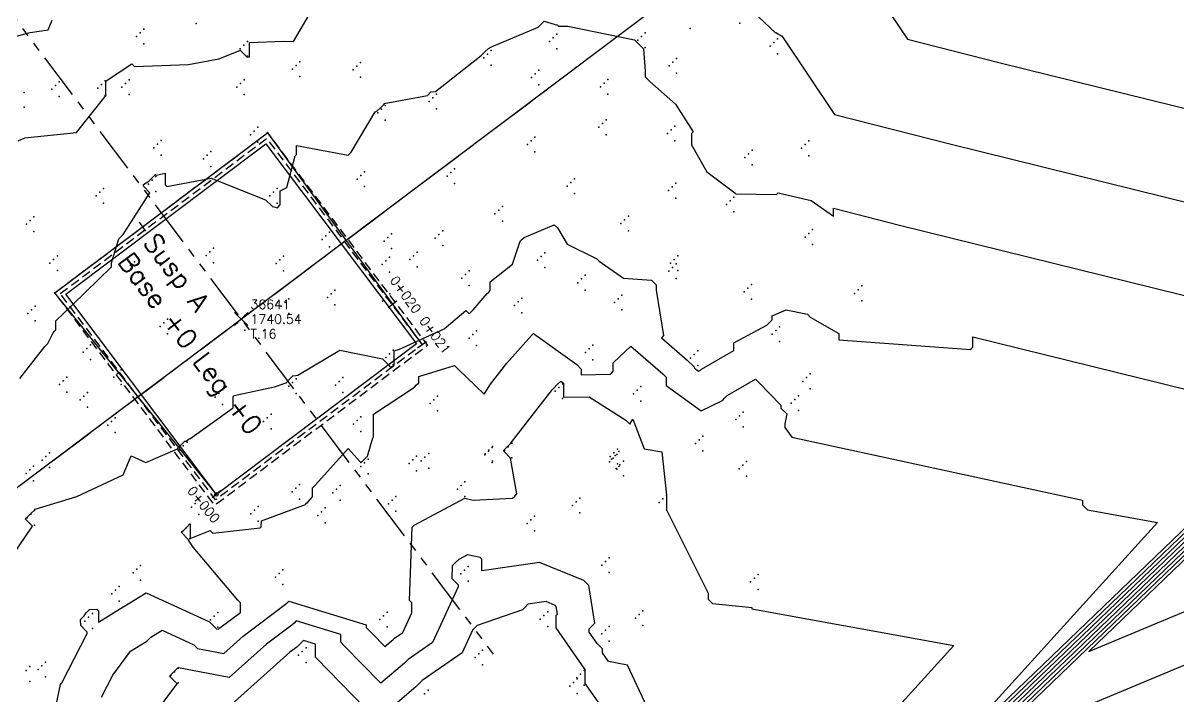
# Model space of a CAD drawing. Header units: metres. Extents: x 419582 to 423558, y 4805372 to 4807539.
# Drawn here: x 422916.14 to 422947.49, y 4807333.07 to 4807351.34 of the extents above; entities that cross this region are included whole.
import ezdxf

# ---------------------------------------------------------------- set-up
doc = ezdxf.new("R2010")
doc.units = ezdxf.units.M
doc.linetypes.add('HIDDEN', pattern=[0.375, 0.25, -0.125])
doc.linetypes.add('PHANTOM', pattern=[2.5, 1.25, -0.25, 0.25, -0.25, 0.25, -0.25])
for name, color, linetype in [('_pieds', 253, 'HIDDEN'), ('C-ROAD-CNTR-N', 92, 'Continuous'), ('C-ROAD-STAN', 11, 'Continuous'), ('C-ROAD-STAN-MAJR', 11, 'Continuous'), ('C-ROAD-STAN-MINR', 11, 'Continuous'), ('C-TINN', 4, 'Continuous'), ('C-TOPO-MAJR', 9, 'Continuous'), ('C-TOPO-MINR', 8, 'Continuous'), ('LS', 7, 'Continuous'), ('V-NODE', 1, 'Continuous'), ('V-NODE-TEXT', 11, 'Continuous')]:
    doc.layers.add(name, color=color, linetype=linetype)
doc.styles.get("Standard").update_dxf_attribs({"font": 'simplex.shx'})

# ---------------------------------------------------------------- blocks, each defined once
blk = doc.blocks.new('Susp A +0 +0')
at = {"linetype": 'PHANTOM', "flags": 128}
for points in [[(0, -11.38231219537556), (0, 11.38231219444424)], [(-11.38231219508452, 0), (11.38231219508452, 0)]]:
    blk.add_lwpolyline(points, dxfattribs=at)
at = {"flags": 128}
blk.add_lwpolyline([(-3.399999999965075, -3.400000000372529), (-3.399999999965075, 3.399999999441206), (3.400000000023283, 3.399999999441206), (3.400000000023283, -3.400000000372529)], close=True, dxfattribs=at)
at = {"layer": 'LS', "insert": (-3.273187459330074, -0.3826382020488381), "char_height": 0.5157699281218149, "width": 9.13591657892082, "attachment_point": 1}
blk.add_mtext('Susp A\\PBase +0 Leg +0', dxfattribs=at)
blk = doc.blocks.new('*U67')
at = {"color": 0, "linetype": 'ByBlock', "lineweight": -2, "transparency": 16777216}
for p, q in [((-0.7071067811865476, -0.7071067811865476), (0.7071067811865476, 0.7071067811865476)), ((-0.7071067811865476, 0.7071067811865476), (0.7071067811865476, -0.7071067811865476))]:
    blk.add_line(p, q, dxfattribs=at)
blk = doc.blocks.new('AeccTickTriangle')
at = {"color": 0, "linetype": 'ByBlock', "lineweight": -2}
blk.add_lwpolyline([(3.05311331771918e-16, 0.6666666666666667), (-0.5773502691896256, -0.333333333333333), (0.5773502691896257, -0.3333333333333335)], close=True, dxfattribs=at)
at = {"color": 0, "linetype": 'ByBlock', "lineweight": -2, "const_width": 0.0625}
blk.add_lwpolyline([(-0.03125, 0, 1), (0.03125, 0, 1)], format="xyb", close=True, dxfattribs=at)
blk = doc.blocks.new('AeccTickLine')
blk.add_line((0, -0.5), (0, 0.5))

msp = doc.modelspace()

# ---------------------------------------------------------------- linework, layer by layer
at = {"color": 31, "lineweight": 30, "true_color": 0xffbd7a, "elevation": 1718.013}
msp.add_lwpolyline([(423449.834, 4807399.592), (423130.593, 4807500.114), (421950.92, 4806612.998), (421795.045, 4806430.988), (421305.015, 4806147.038), (421305.015, 4806147.038), (420630.083, 4805770.97), (419765.157, 4805549.54), (419617.356, 4805580.088)], dxfattribs=at)
at = {"layer": '_pieds', "elevation": 1740.54, "flags": 128}
for points in [[(422917.0012070768, 4807344.016079525), (422922.7760795231, 4807348.358792924), (422927.1187929239, 4807342.583920476), (422921.3439204777, 4807338.241207077)], [(422917.1501703549, 4807343.994993554), (422922.7549935536, 4807348.209829646), (422926.9698296458, 4807342.605006446), (422921.3650064471, 4807338.390170355)]]:
    msp.add_lwpolyline(points, close=True, dxfattribs=at)
at = {"layer": 'C-ROAD-CNTR-N', "color": 92, "linetype": 'Continuous', "lineweight": -3, "flags": 128}
msp.add_lwpolyline([(422921.3860924166, 4807338.539133633), (422917.0012070768, 4807344.016079525), (422922.7760795231, 4807348.358792924), (422926.9698296458, 4807342.605006446)], dxfattribs=at)
at = {"layer": 'C-ROAD-STAN', "color": 11, "linetype": 'Continuous', "lineweight": -3}
msp.add_circle((422921.3860924166, 4807338.539133633), 0.05, dxfattribs=at)
at = {"layer": 'C-TINN', "color": 4, "linetype": 'Continuous', "lineweight": -3}
for p in [(422919.42, 4807351.18, 1738.55), (422920.84, 4807351.33, 1738.39), (422934.25, 4807351.19, 1739.18), (422935.6, 4807351.34, 1739.11), (422919.22, 4807350.98, 1738.55), (422919.32, 4807351.08, 1738.55), (422930.53, 4807350.94, 1740.23), (422930.63, 4807351.04, 1740.23), (422932.83, 4807350.88, 1739.99), (422932.93, 4807350.98, 1739.99), (422933.03, 4807351.08, 1739.99), (422936.62, 4807350.91, 1739.05), (422919.42, 4807350.78, 1738.55), (422922.03, 4807350.64, 1738.98), (422922.13, 4807350.74, 1738.98), (422922.23, 4807350.84, 1738.98), (422928.85, 4807350.6, 1740.04), (422930.43, 4807350.84, 1740.23), (422930.63, 4807350.64, 1740.23), (422933.03, 4807350.68, 1739.99), (422936.42, 4807350.71, 1739.05), (422936.52, 4807350.81, 1739.05), (422922.23, 4807350.44, 1738.98), (422923.65, 4807350.29, 1739.42), (422925.3, 4807350.27, 1739.61), (422928.65, 4807350.4, 1740.04), (422928.75, 4807350.5, 1740.04), (422933.78, 4807350.28, 1739.86), (422933.88, 4807350.38, 1739.86), (422936.62, 4807350.51, 1739.05), (422923.45, 4807350.09, 1739.42), (422923.55, 4807350.19, 1739.42), (422925.1, 4807350.07, 1739.61), (422925.2, 4807350.17, 1739.61), (422928.85, 4807350.2, 1740.04), (422930.04, 4807349.96, 1740.3), (422930.14, 4807350.06, 1740.3), (422933.68, 4807350.18, 1739.86), (422933.88, 4807349.98, 1739.86), (422917.02, 4807349.65, 1738.41), (422917.12, 4807349.75, 1738.41), (422918.27, 4807349.67, 1738.99), (422918.37, 4807349.77, 1738.99), (422918.92, 4807349.7, 1739.26), (422919.02, 4807349.8, 1739.26), (422922.04, 4807349.7, 1739.49), (422922.14, 4807349.8, 1739.49), (422923.65, 4807349.89, 1739.42), (422925.3, 4807349.87, 1739.61), (422929.94, 4807349.86, 1740.3), (422930.14, 4807349.66, 1740.3), (422931.81, 4807349.61, 1740.22), (422931.91, 4807349.71, 1740.22), (422932.01, 4807349.81, 1740.22), (422916.17, 4807349.46, 1738.26), (422916.92, 4807349.55, 1738.41), (422917.12, 4807349.35, 1738.41), (422918.17, 4807349.57, 1738.99), (422918.37, 4807349.37, 1738.99), (422918.82, 4807349.6, 1739.26), (422919.02, 4807349.4, 1739.26), (422921.94, 4807349.6, 1739.49), (422922.14, 4807349.4, 1739.49), (422927.26, 4807349.31, 1740.03), (422927.36, 4807349.41, 1740.03), (422932.01, 4807349.41, 1740.22), (422916.17, 4807349.06, 1738.26), (422925.87, 4807349, 1740.02), (422925.97, 4807349.1, 1740.02), (422927.16, 4807349.21, 1740.03), (422927.36, 4807349.01, 1740.03), (422925.77, 4807348.9, 1740.02), (422925.97, 4807348.7, 1740.02), (422931.97, 4807348.71, 1740.29), (422922.41, 4807348.41, 1739.91), (422922.51, 4807348.51, 1739.91), (422931.77, 4807348.51, 1740.29), (422931.87, 4807348.61, 1740.29), (422933.73, 4807348.44, 1740.1), (422933.83, 4807348.54, 1740.1), (422919.79, 4807348.05, 1739.88), (422919.89, 4807348.15, 1739.88), (422922.31, 4807348.31, 1739.91), (422922.51, 4807348.11, 1739.91), (422929.83, 4807348.04, 1740.4), (422929.93, 4807348.14, 1740.4), (422930.03, 4807348.24, 1740.4), (422931.97, 4807348.31, 1740.29), (422933.63, 4807348.34, 1740.1), (422933.83, 4807348.14, 1740.1), (422937.37, 4807348.04, 1739.35), (422937.47, 4807348.14, 1739.35), (422919.69, 4807347.95, 1739.88), (422919.89, 4807347.75, 1739.88), (422921.14, 4807347.75, 1739.96), (422921.24, 4807347.85, 1739.96), (422930.03, 4807347.84, 1740.4), (422935.83, 4807347.79, 1739.68), (422935.93, 4807347.89, 1739.68), (422937.27, 4807347.94, 1739.35), (422937.47, 4807347.74, 1739.35), (422921.04, 4807347.65, 1739.96), (422921.24, 4807347.45, 1739.96), (422935.73, 4807347.69, 1739.68), (422935.93, 4807347.49, 1739.68), (422919.74, 4807347.17, 1740.01), (422925.21, 4807347.1, 1740.15), (422925.31, 4807347.2, 1740.15), (422925.41, 4807347.3, 1740.15), (422927.65, 4807347.18, 1740.33), (422927.75, 4807347.28, 1740.33), (422927.85, 4807347.38, 1740.33), (422931.11, 4807347.11, 1740.7), (422918.32, 4807346.85, 1739.92), (422919.54, 4807346.97, 1740.01), (422919.64, 4807347.07, 1740.01), (422923.04, 4807346.85, 1739.98), (422925.41, 4807346.9, 1740.15), (422927.85, 4807346.98, 1740.33), (422930.91, 4807346.91, 1740.7), (422931.01, 4807347.01, 1740.7), (422933.66, 4807346.79, 1740.26), (422933.76, 4807346.89, 1740.26), (422933.86, 4807346.99, 1740.26), (422918.12, 4807346.65, 1739.92), (422918.22, 4807346.75, 1739.92), (422919.74, 4807346.77, 1740.01), (422922.84, 4807346.65, 1739.98), (422922.94, 4807346.75, 1739.98), (422931.11, 4807346.71, 1740.7), (422933.86, 4807346.59, 1740.26), (422935.33, 4807346.51, 1740.04), (422935.43, 4807346.61, 1740.04), (422918.32, 4807346.45, 1739.92), (422923.04, 4807346.45, 1739.98), (422928.95, 4807346.16, 1740.77), (422929.05, 4807346.26, 1740.77), (422929.15, 4807346.36, 1740.77), (422935.23, 4807346.41, 1740.04), (422935.43, 4807346.21, 1740.04), (422916.23, 4807345.88, 1739.61), (422916.33, 4807345.98, 1739.61), (422916.43, 4807346.08, 1739.61), (422929.15, 4807345.96, 1740.77), (422932.37, 4807345.9, 1740.47), (422932.47, 4807346, 1740.47), (422932.57, 4807346.1, 1740.47), (422916.43, 4807345.68, 1739.61), (422924.36, 4807345.56, 1740.34), (422924.46, 4807345.66, 1740.34), (422926.14, 4807345.62, 1740.26), (422927.43, 4807345.6, 1740.27), (422927.53, 4807345.7, 1740.27), (422932.57, 4807345.7, 1740.47), (422937.37, 4807345.53, 1740.42), (422937.47, 4807345.63, 1740.42), (422937.57, 4807345.73, 1740.42), (422921.31, 4807345.23, 1740.24), (422924.26, 4807345.46, 1740.34), (422924.46, 4807345.26, 1740.34), (422925.94, 4807345.42, 1740.26), (422926.04, 4807345.52, 1740.26), (422926.14, 4807345.22, 1740.26), (422927.33, 4807345.5, 1740.27), (422927.53, 4807345.3, 1740.27), (422937.57, 4807345.33, 1740.42), (422916.97, 4807344.92, 1739.83), (422917.07, 4807345.02, 1739.83), (422919.26, 4807344.96, 1740.06), (422921.11, 4807345.03, 1740.24), (422921.21, 4807345.13, 1740.24), (422923.11, 4807344.91, 1740.23), (422923.21, 4807345.01, 1740.23), (422926.09, 4807344.98, 1740.24), (422926.64, 4807344.92, 1740.23), (422926.74, 4807345.02, 1740.23), (422926.84, 4807345.12, 1740.23), (422930.2, 4807345, 1741.22), (422930.3, 4807345.1, 1741.22), (422933.81, 4807344.92, 1740.92), (422933.91, 4807345.02, 1740.92), (422916.87, 4807344.82, 1739.83), (422917.07, 4807344.62, 1739.83), (422919.06, 4807344.76, 1740.06), (422919.16, 4807344.86, 1740.06), (422921.31, 4807344.83, 1740.24), (422923.01, 4807344.81, 1740.23), (422923.21, 4807344.61, 1740.23), (422925.89, 4807344.78, 1740.24), (422925.99, 4807344.88, 1740.24), (422926.84, 4807344.72, 1740.23), (422928.25, 4807344.61, 1740.62), (422930.1, 4807344.9, 1741.22), (422930.3, 4807344.7, 1741.22), (422933.67, 4807344.6, 1740.89), (422933.71, 4807344.82, 1740.92), (422933.77, 4807344.7, 1740.89), (422933.87, 4807344.8, 1740.89), (422933.91, 4807344.62, 1740.92), (422919.26, 4807344.56, 1740.06), (422926.09, 4807344.58, 1740.24), (422928.05, 4807344.41, 1740.62), (422928.15, 4807344.51, 1740.62), (422931.2, 4807344.29, 1741.25), (422931.3, 4807344.39, 1741.25), (422931.4, 4807344.49, 1741.25), (422933.87, 4807344.4, 1740.89), (422924.5, 4807343.99, 1740.4), (422924.6, 4807344.09, 1740.4), (422926.1, 4807343.99, 1740.28), (422928.25, 4807344.21, 1740.62), (422931.4, 4807344.09, 1741.25), (422935.71, 4807344.04, 1740.57), (422935.81, 4807344.14, 1740.57), (422935.91, 4807344.24, 1740.57), (422938.71, 4807344, 1740.75), (422938.81, 4807344.1, 1740.75), (422938.91, 4807344.2, 1740.75), (422916.47, 4807343.65, 1739.88), (422923.15, 4807343.65, 1740.41), (422923.25, 4807343.75, 1740.41), (422923.35, 4807343.85, 1740.41), (422924.4, 4807343.89, 1740.4), (422924.6, 4807343.69, 1740.4), (422925.9, 4807343.79, 1740.28), (422926, 4807343.89, 1740.28), (422929.48, 4807343.67, 1741.57), (422929.58, 4807343.77, 1741.57), (422929.68, 4807343.87, 1741.57), (422932.19, 4807343.75, 1741.19), (422932.29, 4807343.85, 1741.19), (422932.39, 4807343.95, 1741.19), (422935.91, 4807343.84, 1740.57), (422938.91, 4807343.8, 1740.75), (422916.27, 4807343.45, 1739.88), (422916.37, 4807343.55, 1739.88), (422922.16, 4807343.4, 1740.54), (422923.35, 4807343.45, 1740.41), (422926.1, 4807343.59, 1740.28), (422929.68, 4807343.47, 1741.57), (422932.39, 4807343.55, 1741.19), (422916.47, 4807343.25, 1739.88), (422919.86, 4807343.1, 1740.54), (422919.96, 4807343.2, 1740.54), (422920.06, 4807343.3, 1740.54), (422921.96, 4807343.2, 1740.54), (422922.06, 4807343.3, 1740.54), (422936.67, 4807343.09, 1741.15), (422920.06, 4807342.9, 1740.54), (422922.16, 4807343, 1740.54), (422928.25, 4807342.78, 1741.33), (422928.35, 4807342.88, 1741.33), (422928.45, 4807342.98, 1741.33), (422936.47, 4807342.89, 1741.15), (422936.57, 4807342.99, 1741.15), (422917.77, 4807342.4, 1740.2), (422917.87, 4807342.5, 1740.2), (422917.97, 4807342.6, 1740.2), (422926.19, 4807342.46, 1740.97), (422928.45, 4807342.58, 1741.33), (422931.51, 4807342.49, 1741.34), (422931.61, 4807342.59, 1741.34), (422934.46, 4807342.44, 1740.86), (422936.67, 4807342.69, 1741.15), (422917.97, 4807342.2, 1740.2), (422925.99, 4807342.26, 1740.97), (422926.09, 4807342.36, 1740.97), (422931.41, 4807342.39, 1741.34), (422931.61, 4807342.19, 1741.34), (422934.26, 4807342.24, 1740.86), (422934.36, 4807342.34, 1740.86), (422918.7, 4807341.82, 1740.27), (422918.8, 4807341.92, 1740.27), (422926.19, 4807342.06, 1740.97), (422934.46, 4807342.04, 1740.86), (422937.51, 4807341.81, 1741.31), (422917.13, 4807341.52, 1740.18), (422917.23, 4807341.62, 1740.18), (422917.33, 4807341.72, 1740.18), (422918.6, 4807341.72, 1740.27), (422918.8, 4807341.52, 1740.27), (422923.35, 4807341.48, 1741.03), (422923.45, 4807341.58, 1741.03), (422923.55, 4807341.68, 1741.03), (422924.62, 4807341.51, 1741.36), (422924.72, 4807341.61, 1741.36), (422924.82, 4807341.71, 1741.36), (422930.78, 4807341.54, 1743.06), (422932.91, 4807341.47, 1742.9), (422937.31, 4807341.61, 1741.31), (422937.41, 4807341.71, 1741.31), (422917.33, 4807341.32, 1740.18), (422917.79, 4807341.21, 1740.28), (422917.89, 4807341.31, 1740.28), (422921.35, 4807341.18, 1740.89), (422921.45, 4807341.28, 1740.89), (422921.55, 4807341.38, 1740.89), (422923.55, 4807341.28, 1741.03), (422924.82, 4807341.31, 1741.36), (422927.39, 4807341.21, 1742.76), (422930.58, 4807341.34, 1743.06), (422930.68, 4807341.44, 1743.06), (422930.78, 4807341.14, 1743.06), (422932.71, 4807341.27, 1742.9), (422932.81, 4807341.37, 1742.9), (422937.19, 4807341.22, 1741.83), (422937.51, 4807341.41, 1741.31), (422917.69, 4807341.11, 1740.28), (422917.89, 4807340.91, 1740.28), (422921.55, 4807340.98, 1740.89), (422927.19, 4807341.01, 1742.76), (422927.29, 4807341.11, 1742.76), (422932.91, 4807341.07, 1742.9), (422936.99, 4807341.02, 1741.83), (422937.09, 4807341.12, 1741.83), (422918.54, 4807340.52, 1740.69), (422918.64, 4807340.62, 1740.69), (422922.67, 4807340.52, 1741.35), (422922.77, 4807340.62, 1741.35), (422922.87, 4807340.72, 1741.35), (422925.21, 4807340.55, 1741.83), (422925.31, 4807340.65, 1741.83), (422927.39, 4807340.81, 1742.76), (422935.49, 4807340.57, 1742.63), (422935.59, 4807340.67, 1742.63), (422935.69, 4807340.77, 1742.63), (422937.19, 4807340.82, 1741.83), (422918.44, 4807340.42, 1740.69), (422918.64, 4807340.22, 1740.69), (422922.87, 4807340.32, 1741.35), (422925.11, 4807340.45, 1741.83), (422925.31, 4807340.25, 1741.83), (422935.69, 4807340.37, 1742.63), (422920.59, 4807339.96, 1741.01), (422929.41, 4807339.93, 1743.02), (422934.39, 4807339.92, 1742.64), (422934.49, 4807340.02, 1742.64), (422934.59, 4807340.12, 1742.64), (422916.86, 4807339.67, 1740.72), (422920.39, 4807339.76, 1741.01), (422920.49, 4807339.86, 1741.01), (422926.82, 4807339.58, 1742.58), (422927.15, 4807339.65, 1742.59), (422928.67, 4807339.61, 1742.73), (422928.68, 4807339.64, 1742.72), (422928.77, 4807339.71, 1742.73), (422928.78, 4807339.74, 1742.72), (422928.87, 4807339.81, 1742.73), (422928.88, 4807339.84, 1742.72), (422929.21, 4807339.73, 1743.02), (422929.31, 4807339.83, 1743.02), (422932.18, 4807339.67, 1743.11), (422932.21, 4807339.6, 1743.18), (422932.26, 4807339.62, 1743.19), (422932.28, 4807339.77, 1743.11), (422932.31, 4807339.7, 1743.18), (422934.59, 4807339.72, 1742.64), (422916.42, 4807339.31, 1740.45), (422916.66, 4807339.47, 1740.72), (422916.76, 4807339.57, 1740.72), (422916.86, 4807339.27, 1740.72), (422920.59, 4807339.56, 1741.01), (422925.31, 4807339.3, 1742.02), (422925.41, 4807339.4, 1742.02), (422925.51, 4807339.5, 1742.02), (422926.62, 4807339.38, 1742.58), (422926.72, 4807339.48, 1742.58), (422926.95, 4807339.45, 1742.59), (422927.05, 4807339.55, 1742.59), (422928.87, 4807339.41, 1742.73), (422928.88, 4807339.44, 1742.72), (422929.41, 4807339.53, 1743.02), (422932.06, 4807339.42, 1743.19), (422932.08, 4807339.57, 1743.11), (422932.11, 4807339.5, 1743.18), (422932.16, 4807339.52, 1743.19), (422932.28, 4807339.37, 1743.11), (422932.31, 4807339.3, 1743.18), (422932.34, 4807339.34, 1743.41), (422932.44, 4807339.44, 1743.41), (422935.68, 4807339.33, 1742.48), (422935.78, 4807339.43, 1742.48), (422916.22, 4807339.11, 1740.45), (422916.32, 4807339.21, 1740.45), (422925.51, 4807339.1, 1742.02), (422926.82, 4807339.18, 1742.58), (422927.15, 4807339.25, 1742.59), (422932.24, 4807339.24, 1743.41), (422932.26, 4807339.22, 1743.19), (422932.44, 4807339.04, 1743.41), (422935.58, 4807339.23, 1742.48), (422935.78, 4807339.03, 1742.48), (422916.42, 4807338.91, 1740.45), (422923.54, 4807338.71, 1741.83), (422923.64, 4807338.81, 1741.83), (422924.65, 4807338.68, 1742.26), (422924.75, 4807338.78, 1742.26), (422927.93, 4807338.68, 1742.97), (422928.03, 4807338.78, 1742.97), (422928.13, 4807338.88, 1742.97), (422920.91, 4807338.39, 1741.46), (422923.44, 4807338.61, 1741.83), (422923.64, 4807338.41, 1741.83), (422924.55, 4807338.58, 1742.26), (422924.75, 4807338.38, 1742.26), (422926.16, 4807338.38, 1742.59), (422926.26, 4807338.48, 1742.59), (422928.13, 4807338.48, 1742.97), (422931.15, 4807338.34, 1743.02), (422931.25, 4807338.44, 1743.02), (422933.41, 4807338.32, 1743), (422933.51, 4807338.42, 1743), (422933.61, 4807338.52, 1743), (422916.45, 4807338.1, 1741.01), (422920.71, 4807338.19, 1741.46), (422920.81, 4807338.29, 1741.46), (422922.32, 4807338.01, 1741.98), (422922.42, 4807338.11, 1741.98), (422922.52, 4807338.21, 1741.98), (422924.24, 4807338.07, 1742.35), (422924.34, 4807338.17, 1742.35), (422926.06, 4807338.28, 1742.59), (422926.26, 4807338.08, 1742.59), (422931.05, 4807338.24, 1743.02), (422931.25, 4807338.04, 1743.02), (422933.61, 4807338.12, 1743), (422916.25, 4807337.9, 1741.01), (422916.35, 4807338, 1741.01), (422916.45, 4807337.7, 1741.01), (422920.67, 4807337.73, 1742.01), (422920.91, 4807337.99, 1741.46), (422922.52, 4807337.81, 1741.98), (422924.14, 4807337.97, 1742.35), (422924.34, 4807337.77, 1742.35), (422929.82, 4807337.75, 1743.19), (422929.92, 4807337.85, 1743.19), (422930.02, 4807337.95, 1743.19), (422920.47, 4807337.53, 1742.01), (422920.57, 4807337.63, 1742.01), (422930.02, 4807337.55, 1743.19), (422920.67, 4807337.33, 1742.01), (422932.05, 4807336.82, 1743.38), (422919.23, 4807336.51, 1741.66), (422919.33, 4807336.61, 1741.66), (422923.19, 4807336.49, 1742.15), (422928.12, 4807336.48, 1744.21), (422928.22, 4807336.58, 1744.21), (422931.85, 4807336.62, 1743.38), (422931.95, 4807336.72, 1743.38), (422919.13, 4807336.41, 1741.66), (422919.33, 4807336.21, 1741.66), (422922.99, 4807336.29, 1742.15), (422923.09, 4807336.39, 1742.15), (422928.02, 4807336.38, 1744.21), (422928.22, 4807336.18, 1744.21), (422932.05, 4807336.42, 1743.38), (422935.89, 4807336.16, 1742.87), (422935.99, 4807336.26, 1742.87), (422936.09, 4807336.36, 1742.87), (422918.55, 4807335.84, 1741.83), (422918.65, 4807335.94, 1741.83), (422918.75, 4807336.04, 1741.83), (422923.19, 4807336.09, 1742.15), (422936.09, 4807335.96, 1742.87), (422918.75, 4807335.64, 1741.83), (422917.92, 4807335.2, 1742.05), (422918.02, 4807335.3, 1742.05), (422921.33, 4807335.23, 1741.92), (422921.43, 4807335.33, 1741.92), (422925.92, 4807335.24, 1742.47), (422926.02, 4807335.34, 1742.47), (422930.28, 4807335.25, 1745.26), (422930.38, 4807335.35, 1745.26), (422932.86, 4807335.28, 1743.2), (422932.96, 4807335.38, 1743.2), (422917.82, 4807335.1, 1742.05), (422918.02, 4807334.9, 1742.05), (422921.23, 4807335.13, 1741.92), (422921.43, 4807334.93, 1741.92), (422925.82, 4807335.14, 1742.47), (422926.02, 4807334.94, 1742.47), (422930.18, 4807335.15, 1745.26), (422930.38, 4807334.95, 1745.26), (422932.05, 4807334.95, 1743.62), (422932.76, 4807335.18, 1743.2), (422932.96, 4807334.98, 1743.2), (422931.85, 4807334.75, 1743.62), (422931.95, 4807334.85, 1743.62), (422923.72, 4807334.27, 1745.37), (422923.82, 4807334.37, 1745.37), (422928.61, 4807334.31, 1745.44), (422932.05, 4807334.55, 1743.62), (422916.75, 4807333.98, 1741.59), (422923.62, 4807334.17, 1745.37), (422923.82, 4807333.97, 1745.37), (422928.41, 4807334.11, 1745.44), (422928.51, 4807334.21, 1745.44), (422916.22, 4807333.76, 1741.76), (422916.32, 4807333.86, 1741.76), (422916.55, 4807333.78, 1741.59), (422916.65, 4807333.88, 1741.59), (422920.15, 4807333.62, 1744.01), (422920.25, 4807333.72, 1744.01), (422920.35, 4807333.82, 1744.01), (422928.61, 4807333.91, 1745.44), (422931.27, 4807333.66, 1745.05), (422931.37, 4807333.76, 1745.05), (422916.32, 4807333.46, 1741.76), (422916.75, 4807333.58, 1741.59), (422920.35, 4807333.42, 1744.01), (422930.98, 4807333.33, 1745.16), (422931.08, 4807333.43, 1745.16), (422931.17, 4807333.56, 1745.05), (422931.18, 4807333.53, 1745.16), (422931.37, 4807333.36, 1745.05), (422927.04, 4807333.12, 1745.45), (422927.14, 4807333.22, 1745.45), (422931.18, 4807333.13, 1745.16)]:
    msp.add_point(p, dxfattribs=at)
at = {"layer": 'C-TOPO-MAJR', "color": 9, "linetype": 'Continuous', "lineweight": -3, "flags": 128}
for points, elevation in [([(422950.5498455599, 4807340.262741313), (422927.7913776559, 4807318.373002056), (423067.773912363, 4807376.85230047)], 1740), ([(422954.9243629344, 4807343.865057915), (422942.1916518163, 4807331.6183756), (423020.5078716745, 4807364.335868545)], 1735), ([(422916.0541860465, 4807341.683255814), (422916.734, 4807342.558), (422916.774, 4807342.598), (422916.814, 4807342.638), (422916.9575, 4807342.93125), (422916.995, 4807342.96875), (422917.0325, 4807343.00625), (422917.0325, 4807343.256250001), (422917.4835135135, 4807343.691891892), (422918.5408695652, 4807344.72347826), (422918.5408695652, 4807344.827826086), (422918.7428571429, 4807345.484285714), (422918.8, 4807345.541428572), (422918.8571428572, 4807345.598571429), (422919.5822222222, 4807346.734444444), (422919.4044444444, 4807346.912222222), (422919.4044444444, 4807346.956666666), (422919.5515384615, 4807347.045384615), (422919.6438461539, 4807347.137692308), (422919.7361538461, 4807347.23), (422919.7515384615, 4807347.214615384), (422920, 4807347.266), (422920, 4807346.946), (422920.04, 4807346.905999999), (422921.25, 4807347.132857143), (422922.7223076923, 4807346.540769232), (422922.9069230769, 4807346.356153847), (422923.0456, 4807346.3268), (422923.0536, 4807346.3348), (422923.1077777778, 4807346.395), (422923.1133333333, 4807346.400555556), (422923.1188888889, 4807346.406111111), (422923.1188888889, 4807346.783888889), (422923.2952941176, 4807346.879411764), (422923.5225, 4807347.73125), (422923.56, 4807347.768750001), (422923.56, 4807348.01875), (422924.9689041096, 4807347.752739727), (422925.0483561644, 4807347.83219178), (422925.6993333334, 4807348.933), (422925.7470731707, 4807348.947317073), (422925.8421951219, 4807349.042439024), (422925.9373170732, 4807349.137560975), (422925.9373170732, 4807349.15707317), (422927.12, 4807349.378571428), (422927.2128571428, 4807349.471428571), (422927.3393103448, 4807349.480603448), (422928.5785470086, 4807350.45948718), (422928.6751282052, 4807350.556068376), (422928.7717094017, 4807350.652649572), (422928.854347826, 4807350.692608695), (422930.1233333334, 4807351.231621621), (422930.2026126126, 4807351.310900901), (422930.2818918919, 4807351.39018018), (422930.64725, 4807351.284375), (422930.676, 4807351.255625), (422930.9288321168, 4807351.261605839), (422932.7383333333, 4807350.886666667), (422932.7943478261, 4807350.833478261), (422932.9856521739, 4807350.642173912), (422933.0305555555, 4807350.036111111), (422933.0305555555, 4807349.880555555), (422933.1527777778, 4807349.758333334), (422933.8508333333, 4807349.140000001), (422934.33, 4807348.385238095), (422934.3061904762, 4807348.361428572), (422934.2823809524, 4807348.337619048), (422934.2823809524, 4807348.032857142), (422934.698275862, 4807347.303793103), (422935.4633333333, 4807346.73), (422935.4855555556, 4807346.707777778), (422936.5959459459, 4807346.685675676), (422936.6391891892, 4807346.728918919), (422937.5307476635, 4807346.518971963), (422938.1385714285, 4807346.096428571), (422938.1385714285, 4807346.310714286), (422939.9338269794, 4807345.853958945), (422948.9559973925, 4807343.62577575)], 1740), ([(422931.9936734694, 4807332.559795918), (422931.3937762238, 4807333.401608392), (422931.3937762238, 4807333.787622377), (422931.3867832168, 4807333.794615384), (422930.6130487805, 4807334.918292684), (422930.6130487805, 4807335.254878049), (422930.628902439, 4807335.270731707), (422930.6447560976, 4807335.286585365), (422930.6109574468, 4807335.497978723), (422930.5832978723, 4807335.525638297), (422930.3347826087, 4807335.626328502), (422930.3347826087, 4807335.626328502), (422929.8451428571, 4807335.555523809), (422929.7699047619, 4807335.480285714), (422929.6946666667, 4807335.40504762), (422928.4704878049, 4807334.978943089), (422928.4062601626, 4807334.914715447), (422928.3420325203, 4807334.850487805), (422928.0559259259, 4807334.232962963), (422926.9708724832, 4807333.479731544), (422926.8859731543, 4807333.394832215), (422926.8010738255, 4807333.309932886), (422925.7438380282, 4807332.41), (422924.1006896552, 4807334.09375862), (422924.0751724138, 4807334.119275861), (422924.0751724138, 4807334.46824138), (422923.7476086956, 4807334.567639751), (422923.6590993789, 4807334.479130435), (422923.5705900621, 4807334.390621118), (422923.3851304348, 4807334.251507246), (422921.8775213675, 4807332.902991453)], 1745)]:
    msp.add_lwpolyline(points, dxfattribs=dict(at, elevation=elevation))
at = {"layer": 'C-TOPO-MINR', "color": 8, "linetype": 'Continuous', "lineweight": -3, "flags": 128}
for points, elevation in [([(422949.6749420849, 4807339.542277993), (422924.9113228238, 4807315.723927348), (423077.2271205008, 4807379.355586855)], 1741), ([(422951.4247490347, 4807340.983204634), (422930.671432488, 4807321.022076765), (423058.3207042253, 4807374.349014085)], 1739), ([(422952.2996525097, 4807341.703667954), (422933.5514873201, 4807323.671151474), (423048.8674960876, 4807371.8457277)], 1738), ([(422953.1745559846, 4807342.424131274), (422936.4315421522, 4807326.320226182), (423039.4142879499, 4807369.342441315)], 1737), ([(422954.0494594595, 4807343.144594595), (422939.3115969842, 4807328.969300891), (423029.9610798122, 4807366.83915493)], 1736), ([(422955.7992664092, 4807344.585521236), (422945.0717066484, 4807334.267450308), (423011.0546635368, 4807361.83258216)], 1734), ([(422938.99890625, 4807352.618300782), (422940.1475830258, 4807350.904760147), (422942.664032258, 4807350.264516129), (422948.713494133, 4807348.770495437)], 1738), ([(422916.0083908046, 4807348.141379311), (422916.1858333333, 4807348.227361111), (422917.5888741722, 4807348.373178808), (422918.3694623656, 4807349.342903226), (422918.3848314607, 4807349.354044944), (422918.3940740741, 4807349.371111111), (422918.3866666667, 4807349.378518519), (422918.3866666667, 4807349.763703703), (422918.3903703704, 4807349.767407407), (422918.3940740741, 4807349.77111111), (422919.0932394366, 4807350.232112676), (422919.1664788732, 4807350.15887324), (422920.6263829787, 4807350.215106383), (422921.45, 4807350.370636364), (422922.0264705883, 4807350.599215686), (422922.0303921569, 4807350.603137255), (422922.0343137255, 4807350.607058823), (422922.2264705882, 4807350.414901962), (422922.2854545455, 4807350.42409091), (422922.2854545455, 4807350.805909091), (422922.29, 4807350.810454546), (422922.2945454546, 4807350.814999999), (422923.2121276596, 4807350.848510638), (422923.482, 4807350.842461539), (422924.0865217391, 4807351.875652174)], 1739), ([(422935.6176415094, 4807351.978679245), (422936.5775, 4807351.0665), (422936.5775, 4807351.0865), (422936.731328125, 4807350.993300782), (422936.73328125, 4807350.991347657), (422938.1641881919, 4807348.856789667), (422941.2989296187, 4807348.059237537), (422948.8347457627, 4807346.198135593)], 1739), ([(422915.7866666667, 4807350.944358975), (422916.3303125, 4807351.08875), (422916.8198214286, 4807351.155714286), (422916.9284210526, 4807351.42)], 1738), ([(422915.299375, 4807336.07375), (422916.3932258065, 4807337.678387097), (422916.1996774194, 4807337.871935484), (422916.2494642857, 4807337.921607143), (422916.3476785714, 4807338.019821429), (422916.3512499999, 4807338.01625), (422916.4494642857, 4807338.114464286), (422916.4641379311, 4807338.140344827), (422917.5957446808, 4807338.477659575), (422918.8605154639, 4807339.066288659), (422919.0697727273, 4807339.588257575), (422919.4733766234, 4807339.402727272), (422920.3353125, 4807339.774375), (422920.3353125, 4807339.786875), (422920.4321875, 4807339.88375), (422920.5290625, 4807339.980625), (422920.5658108108, 4807339.981081081), (422920.6533333334, 4807340.061666667), (422920.67, 4807340.045), (422921.8178260869, 4807340.87), (422921.8417391304, 4807340.893913044), (422921.8417391304, 4807341.19826087), (422921.8656521739, 4807341.222173912), (422922.9642857143, 4807341.458571428), (422923.2771428571, 4807341.573061225), (422923.3710204082, 4807341.666938775), (422923.4648979591, 4807341.760816326), (422923.5403225806, 4807341.765645161), (422923.6, 4807341.775714286), (422924.7375, 4807342.4525), (422925.9, 4807342.217692307), (422926.0846153846, 4807342.033076922), (422926.0846153846, 4807342.002307692), (422926.1593023256, 4807342.010813953), (422926.2067597765, 4807342.042402234), (422926.2084357542, 4807342.044078212), (422926.2101117318, 4807342.04575419), (422926.2101117318, 4807342.43905028), (422926.3616666667, 4807342.486666666), (422927.5742857143, 4807343.034571429), (422928.1570422535, 4807343.537605634), (422928.25, 4807343.444647888), (422928.3035211267, 4807343.498169014), (422928.3570422535, 4807343.551690141), (422928.742, 4807343.994), (422928.782, 4807344.034), (422928.822, 4807344.074), (422928.822, 4807344.314), (422929.4216666666, 4807344.793666667), (422929.6355555556, 4807345.418222222), (422929.6866666667, 4807345.469333333), (422929.7377777778, 4807345.520444444), (422930.5580769231, 4807345.865769231), (422930.6426923077, 4807345.781153846), (422930.9072, 4807345.334666667), (422931.7108974359, 4807344.941923077), (422931.775, 4807344.877820513), (422932.4375, 4807344.411805556), (422933.2006666667, 4807344.361666666), (422933.3273333333, 4807344.235), (422933.3273333333, 4807344.088333334), (422933.5242424242, 4807342.853333334), (422933.4666666667, 4807342.795757576), (422934.1673529412, 4807342.187156863), (422934.353627451, 4807342.000882353), (422934.353627451, 4807341.973431373), (422934.4702247191, 4807341.888988764), (422934.5414689266, 4807341.923728813), (422934.5493785311, 4807341.931638418), (422934.5572881356, 4807341.939548023), (422935.4303448276, 4807342.450344827), (422935.4303448276, 4807342.657241379), (422936.3251724138, 4807343.135689655), (422936.3993103448, 4807343.209827586), (422936.4734482758, 4807343.283965517), (422936.4734482758, 4807343.387413793), (422936.8549315069, 4807343.550273973), (422937.435, 4807343.43125), (422937.51, 4807343.35625), (422938.285, 4807342.911607143), (422938.285, 4807342.733035714), (422941.8629411765, 4807342.479411764), (422941.8923529412, 4807342.508823529), (422941.9217647059, 4807342.538235294), (422941.9217647059, 4807342.820588236), (422949.0772490222, 4807341.053415906)], 1741), ([(422916.8755, 4807332.045722223), (422917.1519607843, 4807333.379019608), (422917.1720588235, 4807333.399117647), (422917.1921568628, 4807333.419215687), (422917.8819565218, 4807334.756521739), (422917.8819565218, 4807334.800000001), (422917.7036956522, 4807334.978260869), (422917.6996116505, 4807335.124757282), (422917.6996116505, 4807335.144174756), (422917.7947572815, 4807335.239320388), (422917.8493269231, 4807335.320192308), (422917.9445192308, 4807335.415384615), (422918.1404545454, 4807335.422727273), (422918.1859090909, 4807335.377272727), (422918.1859090909, 4807335.068181818), (422918.8591743119, 4807335.482477064), (422918.8669724771, 4807335.490275229), (422918.8747706422, 4807335.498073394), (422919.4775744681, 4807335.864212766), (422921.1963157895, 4807335.079856459), (422921.3886602871, 4807334.887511961), (422921.4416239316, 4807334.877350427), (422921.4807826087, 4807334.912376812), (422922.042173913, 4807335.333478261), (422922.042173913, 4807335.594347826), (422921.9726086956, 4807335.663913043), (422920.7544444444, 4807337.107777778), (422920.6317142857, 4807337.298), (422920.6317142857, 4807337.309428572), (422920.4374285714, 4807337.503714286), (422920.4561363636, 4807337.550378788), (422920.4743636363, 4807337.542), (422920.5725454545, 4807337.640181818), (422920.6707272727, 4807337.738363637), (422920.6743636364, 4807337.734727273), (422920.6743636364, 4807337.342), (422921.22, 4807337.556666667), (422921.2866666667, 4807337.49), (422922.5752941177, 4807337.63117647), (422922.5870588236, 4807337.642941176), (422922.5988235294, 4807337.654705882), (422922.6075675676, 4807337.818648648), (422923.8034615385, 4807338.266153846), (422923.8361538462, 4807338.298846154), (422923.8688461538, 4807338.331538461), (422923.9997674419, 4807338.477209303), (422923.9997674419, 4807338.719069767), (422924.0393023256, 4807338.75860465), (422924.0788372093, 4807338.798139535), (422924.9676744186, 4807339.789767442), (422925.2889473684, 4807339.421052631), (422925.31, 4807339.399999999), (422925.3994736842, 4807339.489473685), (422925.4889473684, 4807339.578947368), (422925.6296, 4807340.075466666), (422925.6522666666, 4807340.098133333), (422925.6522666666, 4807340.407466667), (422925.6536559139, 4807340.715806452), (422926.7654189944, 4807341.455810055), (422926.8229608939, 4807341.513351955), (422926.8805027933, 4807341.570893855), (422926.8805027933, 4807341.740726257), (422927.847062937, 4807342.044405594), (422927.9533566434, 4807341.938111888), (422928.6572661871, 4807341.259280575), (422928.830591716, 4807341.529408284), (422929.2749132948, 4807342.099768786), (422929.9397315437, 4807342.855302013), (422929.968590604, 4807342.884161074), (422929.9974496645, 4807342.913020134), (422931.1682558139, 4807342.063837209), (422931.2915116279, 4807341.940581395), (422931.2915116279, 4807341.787093024), (422932.0753846154, 4807341.80076923), (422932.1176923077, 4807341.843076923), (422932.16, 4807341.885384616), (422932.16, 4807342.116153846), (422932.6363157895, 4807342.564736842), (422933.5055882353, 4807341.809705882), (422933.5938235294, 4807341.721470588), (422933.5938235294, 4807341.497941176), (422934.543258427, 4807340.810337079), (422935.1233898305, 4807341.093220339), (422935.1877966102, 4807341.157627119), (422935.2522033898, 4807341.222033898), (422936.022027027, 4807341.672432432), (422936.1071621621, 4807341.587297297), (422936.71375, 4807340.966875), (422936.71375, 4807340.881875), (422936.87125, 4807340.724375), (422936.8212307692, 4807340.456461539), (422936.8212307692, 4807340.351846154), (422937.0101923077, 4807340.090961539), (422944.8996062992, 4807338.380866142), (422944.8996062992, 4807338.25488189), (422945.0366141733, 4807338.117874016), (422946.9373605948, 4807337.774684015), (422941.6646341464, 4807331.958780488)], 1742), ([(422918.2705882353, 4807333.027058824), (422918.5791772152, 4807333.625316456), (422919.0523979592, 4807334.279591837), (422919.5013761468, 4807334.555871559), (422919.5550458716, 4807334.609541284), (422919.6087155963, 4807334.663211009), (422919.9116170213, 4807334.847191489), (422920.7752631578, 4807334.453062201), (422920.8719138756, 4807334.356411483), (422921.5869230769, 4807334.219230769), (422922.1155652174, 4807334.692086956), (422923.3035093168, 4807335.583167702), (422923.3299068323, 4807335.609565217), (422923.3563043478, 4807335.635962733), (422925.4544827587, 4807334.999275862), (422925.4544827587, 4807334.926172414), (422925.6179310345, 4807334.762724138), (422925.9621478873, 4807334.41), (422926.1836241611, 4807334.59852349), (422926.201409396, 4807334.616308725), (422926.2191946309, 4807334.63409396), (422926.4464983165, 4807334.791885522), (422926.6901149426, 4807335.31770115), (422926.6901149426, 4807335.595862069), (422926.6291954023, 4807335.656781609), (422926.7054320988, 4807337.649753086), (422926.7307407407, 4807337.675061729), (422926.7560493827, 4807337.70037037), (422928.1321774194, 4807338.434032259), (422928.3604545455, 4807338.380454546), (422929.4276086956, 4807338.435652174), (422929.4863043478, 4807338.494347826), (422929.545, 4807338.553043478), (422929.3727586207, 4807339.521724138), (422929.3746666667, 4807339.524), (422929.188, 4807339.710666667), (422929.1865517242, 4807339.735517242), (422929.188, 4807339.737333334), (422929.2813333333, 4807339.830666667), (422929.3746666667, 4807339.924), (422929.3986390532, 4807339.961360946), (422930.5061271677, 4807341.38300578), (422930.5437583892, 4807341.425771812), (422930.6397315436, 4807341.521744967), (422930.735704698, 4807341.617718121), (422930.8019767442, 4807341.569651163), (422930.8089534884, 4807341.562674419), (422930.8089534884, 4807341.176627907), (422931.50375, 4807341.18875), (422932.5052380952, 4807340.555714285), (422932.61, 4807340.450952381), (422932.6957142857, 4807340.580714286), (422933.0033333334, 4807339.773333333), (422933.4783116883, 4807339.695584415), (422933.61, 4807338.52), (422933.61, 4807338.12), (422934.7357575758, 4807335.852727273), (422934.7357575758, 4807335.695151515), (422934.856969697, 4807335.573939394), (422935.841171875, 4807335.475546875), (422935.9233802817, 4807335.462887324), (422935.9233802817, 4807335.426267605), (422941.4057620818, 4807334.436394053), (422922.9512195122, 4807314.080731708)], 1743), ([(422933.532631579, 4807331.788421053), (422932.5494179894, 4807333.900634921), (422932.0344897959, 4807334.001972789), (422931.8693006993, 4807334.233776224), (422931.8693006993, 4807334.34006993), (422931.7224475524, 4807334.486923077), (422931.5093902439, 4807334.796341464), (422931.5093902439, 4807334.88902439), (422931.5862195122, 4807334.965853659), (422931.6630487805, 4807335.042682927), (422931.4992553191, 4807336.067127659), (422931.3652127659, 4807336.201170213), (422930.1608695652, 4807336.689130435), (422928.5905882353, 4807336.462058824), (422928.5905882353, 4807336.779705882), (422928.5494117647, 4807336.820882353), (422928.2047580645, 4807336.901774194), (422927.9659259259, 4807336.774444444), (422927.8788888889, 4807336.687407408), (422927.7918518519, 4807336.60037037), (422927.7786206897, 4807336.254482758), (422927.9544827586, 4807336.078620689), (422927.9544827586, 4807336.030344827), (422927.2512121212, 4807334.512424243), (422926.595033557, 4807334.056912752), (422926.5436912752, 4807334.00557047), (422926.4923489933, 4807333.954228188), (422925.8529929577, 4807333.41), (422924.8593103449, 4807334.42824138), (422924.7648275862, 4807334.522724138), (422924.7648275862, 4807334.733758621), (422923.5519565218, 4807335.101801243), (422923.4945031056, 4807335.044347825), (422923.4370496894, 4807334.98689441), (422922.7503478261, 4807334.471797101), (422921.7322222222, 4807333.561111111), (422920.3551674641, 4807333.825311005), (422920.3542105263, 4807333.826267943), (422920.3456595744, 4807333.830170213), (422920.3426605504, 4807333.828348625), (422920.2431192661, 4807333.728807339), (422920.1435779817, 4807333.629266055), (422920.1391326531, 4807333.626530613), (422920.1184210526, 4807333.597894737), (422920.3131578947, 4807333.403157894), (422920.3131578947, 4807333.392631579), (422919.2970344828, 4807332.043172413)], 1744)]:
    msp.add_lwpolyline(points, dxfattribs=dict(at, elevation=elevation))

# ---------------------------------------------------------------- block references
at = {"rotation": 306.94322494}
msp.add_blockref('Susp A +0 +0', (422922.0600000008, 4807343.300000001, 1740.54), dxfattribs=at)
at = {"layer": 'C-ROAD-STAN', "color": 11, "linetype": 'Continuous', "lineweight": -3, "xscale": 0.02999999999999999, "yscale": 0.02999999999999999, "zscale": 0.02999999999999999}
for p in [(422922.7760795231, 4807348.358792924), (422917.0012070768, 4807344.016079525)]:
    msp.add_blockref('AeccTickTriangle', p, dxfattribs=at)
at = {"layer": 'C-ROAD-STAN-MAJR', "color": 11, "linetype": 'Continuous', "lineweight": -3}
for p, xscale, yscale, zscale, rotation in [((422926.1679049466, 4807343.705239736), 0.3, 0.3, 0.3, 306.0871054573057), ((422926.9698296458, 4807342.605006446), 0.3, 0.3, 0.3, 306.0871054573057), ((422921.3860924166, 4807338.539133633), 0.2999999999999999, 0.2999999999999999, 0.2999999999999999, 128.6810346716161)]:
    msp.add_blockref('AeccTickLine', p, dxfattribs=dict(at, xscale=xscale, yscale=yscale, zscale=zscale, rotation=rotation))
at = {"layer": 'C-ROAD-STAN-MINR', "color": 11, "linetype": 'Continuous', "lineweight": -3, "xscale": 0.3, "yscale": 0.3, "zscale": 0.3, "rotation": 36.9432249340007}
msp.add_blockref('AeccTickLine', (422919.3861194747, 4807345.809537496), dxfattribs=at)
at = {"layer": 'V-NODE', "xscale": 0.25, "yscale": 0.25, "zscale": 0.25}
msp.add_blockref('*U67', (422922.06, 4807343.3, 1740.54), dxfattribs=at)

# ---------------------------------------------------------------- texts
at = {"layer": 'C-ROAD-STAN-MAJR', "color": 11, "linetype": 'Continuous', "lineweight": -3, "char_height": 0.254}
for s, insert, attachment_point, rotation in [('0+020', (422926.4212513388, 4807343.889895783), 8, 306.0871054573057), ('0+021', (422927.2231760381, 4807342.789662493), 8, 306.0871054573057), ('0+000', (422921.1413626153, 4807338.343201057), 2, 308.68103467161615)]:
    msp.add_mtext(s, dxfattribs=dict(at, insert=insert, attachment_point=attachment_point, rotation=rotation))
at = {"layer": 'V-NODE-TEXT', "char_height": 0.25}
for s, insert, attachment_point in [('36641', (422922.3117766953, 4807343.575, 1740.54), 7), ('1740.54', (422922.3117766953, 4807343.3, 1740.54), 4), ('T.16', (422922.3117766953, 4807343.024999999, 1740.54), 1)]:
    msp.add_mtext(s, dxfattribs=dict(at, insert=insert, attachment_point=attachment_point))

doc.saveas('drawing.dxf')
